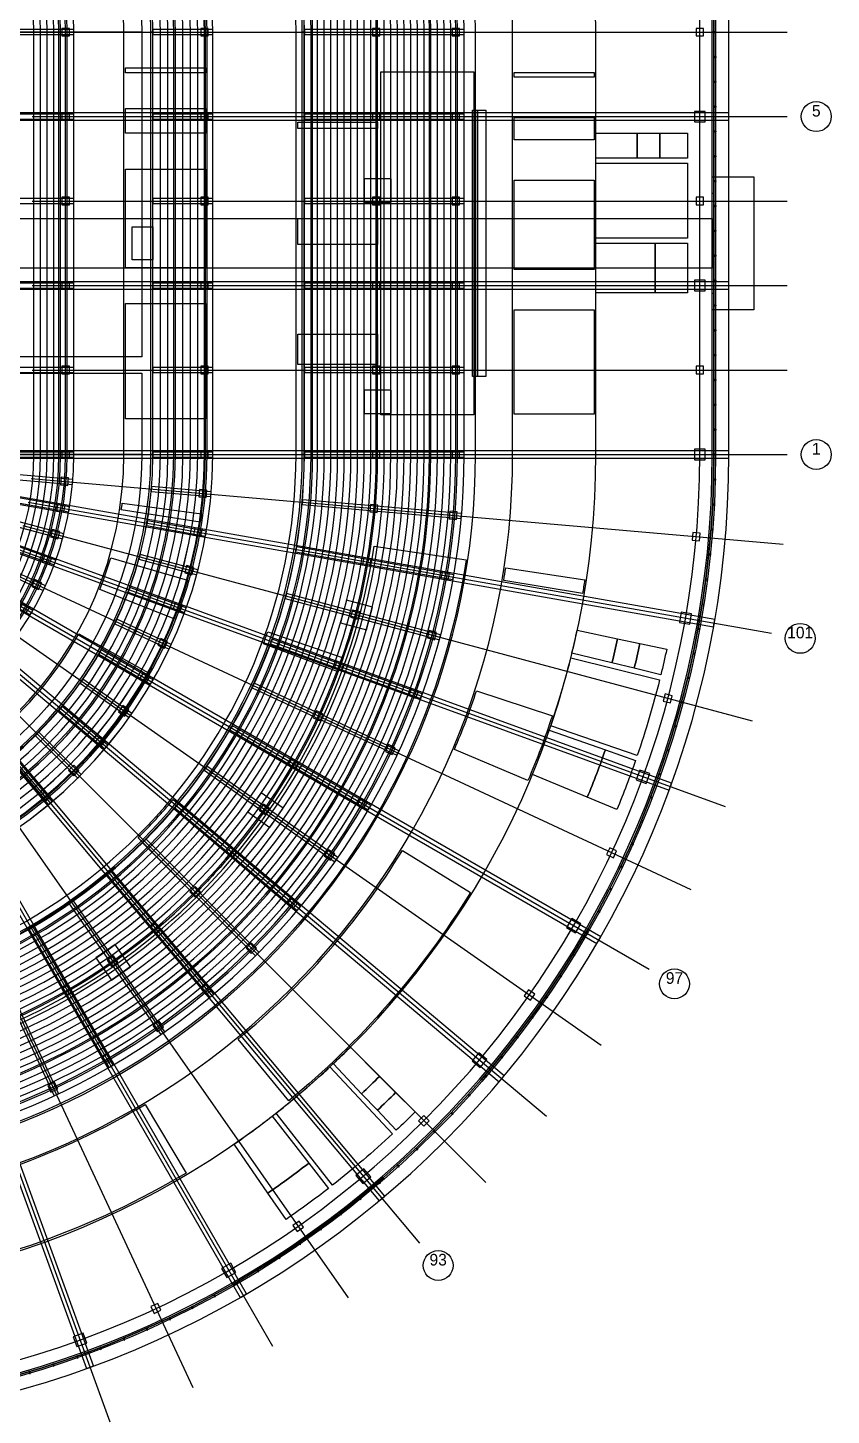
# Model space of a CAD drawing. Extents: x -180904 to 220347, y -304894 to 186390.
# Drawn here: x 84313 to 180904, y -140853 to 25908 of the extents above; entities that cross this region are included whole.
import ezdxf
from ezdxf.enums import TextEntityAlignment as Align

# ---------------------------------------------------------------- set-up
doc = ezdxf.new("R2010")
doc.units = 0
for name, color, linetype in [('02_ROW_LINES', 8, 'CONTINUOUS'), ('02_TIER_EDGES', 8, 'CONTINUOUS'), ('05_LEVELS', 40, 'CONTINUOUS'), ('06_FLOOR_PLATES', 9, 'CONTINUOUS'), ('06_PROGRAM_CLUB_LOUNGE', 9, 'CONTINUOUS'), ('06_PROGRAM_CONCESSIONS', 9, 'CONTINUOUS'), ('06_PROGRAM_FIRST_AID', 9, 'CONTINUOUS'), ('06_PROGRAM_RETAIL', 9, 'CONTINUOUS'), ('06_PROGRAM_TOILETS', 9, 'CONTINUOUS'), ('07_CORES', 6, 'CONTINUOUS'), ('07_VOMITORIES', 6, 'CONTINUOUS'), ('08_COLUMNS', 8, 'CONTINUOUS'), ('08_GRID', 8, 'CONTINUOUS'), ('08_RAKERS', 8, 'CONTINUOUS'), ('09_DECK', 254, 'CONTINUOUS'), ('09_PRIMARY_FRAMES', 254, 'CONTINUOUS'), ('10_BANDS', 252, 'CONTINUOUS'), ('10_MULLIONS', 252, 'CONTINUOUS'), ('10_PORTALS', 252, 'CONTINUOUS'), ('10_SKIN', 252, 'CONTINUOUS'), ('11_AIR_HANDLING', 4, 'CONTINUOUS'), ('11_DUCT_ZONES', 4, 'CONTINUOUS'), ('11_RISERS', 4, 'CONTINUOUS'), ('12_RISERS', 30, 'CONTINUOUS'), ('12_ROOMS', 30, 'CONTINUOUS'), ('13_RISERS', 150, 'CONTINUOUS'), ('15_BROADCAST_CAMERAS', 130, 'CONTINUOUS'), ('15_RIBBON_BOARDS', 130, 'CONTINUOUS'), ('15_VIDEO_BOARDS', 130, 'CONTINUOUS'), ('16_KITCHENS', 33, 'CONTINUOUS'), ('16_PRESS_BROADCAST', 33, 'CONTINUOUS'), ('17_FIELD_ACCESS', 82, 'CONTINUOUS')]:
    doc.layers.add(name, color=color, linetype=linetype)

msp = doc.modelspace()

# ---------------------------------------------------------------- linework, layer by layer
at = {"layer": '02_ROW_LINES'}
for p, q in [((85064, -25384), (85064, 25384)), ((85864, -25384), (85864, 25384)), ((86664, -25384), (86664, 25384)), ((87464, -25384), (87464, 25384)), ((88264, -25384), (88264, 25384)), ((89064, -25384), (89064, 25384)), ((99364, -25384), (99364, 25384)), ((100264, -25384), (100264, 25384)), ((101164, -25384), (101164, 25384)), ((102064, -25384), (102064, 25384)), ((102964, -25384), (102964, 25384)), ((103864, -25384), (103864, 25384)), ((104764, -25384), (104764, 25384)), ((105664, -25384), (105664, 25384)), ((117564, -25384), (117564, 25384)), ((118364, -25384), (118364, 25384)), ((119164, -25384), (119164, 25384)), ((119964, -25384), (119964, 25384)), ((120764, -25384), (120764, 25384)), ((121564, -25384), (121564, 25384)), ((122364, -25384), (122364, 25384)), ((123164, -25384), (123164, 25384)), ((123964, -25384), (123964, 25384)), ((124764, -25384), (124764, 25384)), ((125564, -25384), (125564, 25384)), ((126364, -25384), (126364, 25384)), ((127164, -25384), (127164, 25384)), ((127964, -25384), (127964, 25384)), ((128764, -25384), (128764, 25384)), ((129564, -25384), (129564, 25384)), ((130364, -25384), (130364, 25384)), ((131164, -25384), (131164, 25384)), ((131964, -25384), (131964, 25384)), ((132764, -25384), (132764, 25384)), ((133564, -25384), (133564, 25384)), ((134364, -25384), (134364, 25384)), ((135164, -25384), (135164, 25384)), ((135964, -25384), (135964, 25384))]:
    msp.add_line(p, q, dxfattribs=at)
for centre, radius, start, end in [((51864, 25384), 84100, 0, 90), ((51864, 25384), 83300, 0, 90), ((51864, 25384), 82500, 0, 90), ((51864, 25384), 81700, 0, 90), ((51864, 25384), 80900, 0, 90), ((51864, 25384), 80100, 0, 90), ((51864, 25384), 79300, 0, 90), ((51864, 25384), 78500, 0, 90), ((51864, 25384), 77700, 0, 90), ((51864, 25384), 76900, 0, 90), ((51864, 25384), 76100, 0, 90), ((51864, 25384), 75300, 0, 90), ((51864, 25384), 74500, 0, 90), ((51864, 25384), 73700, 0, 90), ((51864, 25384), 72900, 0, 90), ((51864, 25384), 72100, 0, 90), ((51864, 25384), 71300, 0, 90), ((51864, 25384), 70500, 0, 90), ((51864, 25384), 69700, 0, 90), ((51864, 25384), 68900, 0, 90), ((51864, 25384), 68100, 0, 90), ((51864, 25384), 67300, 0, 90), ((51864, 25384), 66500, 0, 90), ((51864, 25384), 65700, 0, 90), ((51864, 25384), 53800, 0, 90), ((51864, 25384), 52900, 0, 90), ((51864, 25384), 52000, 0, 90), ((51864, 25384), 51100, 0, 90), ((51864, 25384), 50200, 0, 90), ((51864, 25384), 49300, 0, 90), ((51864, 25384), 48400, 0, 90), ((51864, 25384), 47500, 0, 90), ((51864, 25384), 37200, 0, 90), ((51864, 25384), 36400, 0, 90), ((51864, 25384), 35600, 0, 90), ((51864, 25384), 34800, 0, 90), ((51864, 25384), 34000, 0, 90), ((51864, 25384), 33200, 0, 90), ((51864, -25384), 33200, -90, 0), ((51864, -25384), 34000, -90, 0), ((51864, -25384), 34800, -90, 0), ((51864, -25384), 35600, -90, 0), ((51864, -25384), 36400, -90, 0), ((51864, -25384), 37200, -90, 0), ((51864, -25384), 47500, -90, 0), ((51864, -25384), 48400, -90, 0), ((51864, -25384), 49300, -90, 0), ((51864, -25384), 50200, -90, 0), ((51864, -25384), 51100, -90, 0), ((51864, -25384), 52000, -90, 0), ((51864, -25384), 52900, -90, 0), ((51864, -25384), 53800, -90, 0), ((51864, -25384), 65700, -90, 0), ((51864, -25384), 66500, -90, 0), ((51864, -25384), 67300, -90, 0), ((51864, -25384), 68100, -90, 0), ((51864, -25384), 68900, -90, 0), ((51864, -25384), 69700, -90, 0), ((51864, -25384), 70500, -90, 0), ((51864, -25384), 71300, -90, 0), ((51864, -25384), 72100, -90, 0), ((51864, -25384), 72900, -90, 0), ((51864, -25384), 73700, -90, 0), ((51864, -25384), 74500, -90, 0), ((51864, -25384), 75300, -90, 0), ((51864, -25384), 76100, -90, 0), ((51864, -25384), 76900, -90, 0), ((51864, -25384), 77700, -90, 0), ((51864, -25384), 78500, -90, 0), ((51864, -25384), 79300, -90, 0), ((51864, -25384), 80100, -90, 0), ((51864, -25384), 80900, -90, 0), ((51864, -25384), 81700, -90, 0), ((51864, -25384), 82500, -90, 0), ((51864, -25384), 83300, -90, 0), ((51864, -25384), 84100, -90, 0)]:
    msp.add_arc(centre, radius, start, end, dxfattribs=at)
at = {"layer": '02_TIER_EDGES'}
for p, q in [((89864, -25384), (89864, 25384)), ((106564, -25384), (106564, 25384)), ((136764, -25384), (136764, 25384))]:
    msp.add_line(p, q, dxfattribs=at)
for centre, radius, start, end in [((51864, 25384), 84900, 0, 90), ((51864, 25384), 54700, 0, 90), ((51864, 25384), 38000, 0, 90), ((51864, -25384), 38000, -90, 0), ((51864, -25384), 54700, -90, 0), ((51864, -25384), 84900, -90, 0)]:
    msp.add_arc(centre, radius, start, end, dxfattribs=at)
at = {"layer": '05_LEVELS'}
for points in [[(118564, -25384), (118564, 25384, 0.414), (51864, 92084), (-51864, 92084, 0.414), (-118564, 25384), (-118564, -25384, 0.414), (-51864, -92084), (51864, -92084, 0.414)], [(104764, -25384), (104764, 25384, 0.414), (51864, 78284), (-51864, 78284, 0.414), (-104764, 25384), (-104764, -25384, 0.414), (-51864, -78284), (51864, -78284, 0.414)], [(101864, -25384), (101864, 25384, 0.414), (51864, 75384), (-51864, 75384, 0.414), (-101864, 25384), (-101864, -25384, 0.414), (-51864, -75384), (51864, -75384, 0.414)], [(88064, -25384), (88064, 25384, 0.414), (51864, 61584), (-51864, 61584, 0.414), (-88064, 25384), (-88064, -25384, 0.414), (-51864, -61584), (51864, -61584, 0.414)]]:
    msp.add_lwpolyline(points, format="xyb", close=True, dxfattribs=at)
at = {"layer": '06_FLOOR_PLATES'}
for points in [[(152604, -25384), (152604, 25384, 0.414), (51864, 126124), (-51864, 126124, 0.414), (-152604, 25384), (-152604, -25384, 0.414), (-51864, -126124), (51864, -126124, 0.414)], [(138136.051, -25384), (138136.051, 25384, 0.414), (51864, 111656.051), (-51864, 111656.051, 0.414), (-138136.051, 25384), (-138136.051, -25384, 0.414), (-51864, -111656.051), (51864, -111656.051, 0.414)], [(132604, -25384), (132604, 25384, 0.414), (51864, 106124), (-51864, 106124, 0.414), (-132604, 25384), (-132604, -25384, 0.414), (-51864, -106124), (51864, -106124, 0.414)], [(106564, -25384), (106564, 25384, 0.414), (51864, 80084), (-51864, 80084, 0.414), (-106564, 25384), (-106564, -25384, 0.414), (-51864, -80084), (51864, -80084, 0.414)], [(105864, -25384), (105864, 25384, 0.414), (51864, 79384), (-51864, 79384, 0.414), (-105864, 25384), (-105864, -25384, 0.414), (-51864, -79384), (51864, -79384, 0.414)], [(85864, -25384), (85864, 25384, 0.414), (51864, 59384), (-51864, 59384, 0.414), (-85864, 25384), (-85864, -25384, 0.414), (-51864, -59384), (51864, -59384, 0.414)]]:
    msp.add_lwpolyline(points, format="xyb", close=True, dxfattribs=at)
at = {"layer": '06_PROGRAM_CLUB_LOUNGE'}
msp.add_lwpolyline([(126764, -20613.589), (126764, 20613.589), (137936.051, 20613.589), (137936.051, -20613.589)], close=True, dxfattribs=at)
msp.add_lwpolyline([(62879.125, -99469.606, 0.33), (125949.606, -36399.125), (137000.182, -38042.136, -0.33), (64522.136, -110520.182)], format="xyb", close=True, dxfattribs=at)
at = {"layer": '06_PROGRAM_CONCESSIONS'}
for points in [[(96064, -2940.306), (96064, 8929.108), (105664, 8929.108), (105664, -2940.306)], [(142804, -3146.632), (142804, 7576.521), (152404, 7576.521), (152404, -3146.632)], [(116764, -130.092), (116764, 2992.126), (126364, 2992.126), (126364, -130.092)]]:
    msp.add_lwpolyline(points, close=True, dxfattribs=at)
for points in [[(80149.448, -59348.297, 0.092), (90458.162, -46927.692), (98840.604, -51606.865, -0.092), (86292.893, -66725.157)], [(97570.14, -71459.577, 0.024), (101801.18, -66836.238), (109187.882, -72967.848, -0.024), (104330.986, -78275.071)], [(109613.057, -95634.48, 0.083), (129346.176, -72992.78), (137525.513, -78018.559, -0.083), (115709.285, -103050.41)]]:
    msp.add_lwpolyline(points, format="xyb", close=True, dxfattribs=at)
at = {"layer": '06_PROGRAM_FIRST_AID'}
for points in [[(96064, 20492.507), (96064, 21085.977), (105664, 21085.977), (105664, 20492.507)], [(142804, 19984.331), (142804, 20520.489), (152404, 20520.489), (152404, 19984.331)]]:
    msp.add_lwpolyline(points, close=True, dxfattribs=at)
for points in [[(95558.751, -32047.99, 0.005), (95673.744, -31244.571), (105188.983, -32517.456, -0.005), (105049.013, -33495.372)], [(141537.782, -40506.711, 0.004), (141776.304, -39017.092), (151267.816, -40456.258, -0.004), (151004.115, -42103.126)]]:
    msp.add_lwpolyline(points, format="xyb", close=True, dxfattribs=at)
at = {"layer": '06_PROGRAM_RETAIL'}
for points in [[(96064, 13227.131), (96064, 16194.484), (105664, 16194.484), (105664, 13227.131)], [(142804, 12440.032), (142804, 15120.82), (152404, 15120.82), (152404, 12440.032)], [(116764, 13797.786), (116764, 14578.34), (126364, 14578.34), (126364, 13797.786)]]:
    msp.add_lwpolyline(points, close=True, dxfattribs=at)
for points in [[(92973.926, -41620.195, 0.023), (94289.364, -37782.731), (103503.922, -40475.668, -0.023), (101902.778, -45146.608)], [(112638.264, -48154.57, 0.006), (113170.417, -46680.32), (122238.854, -49830.469, -0.006), (121627.985, -51522.79)], [(135607.742, -60839.173, 0.021), (138257.304, -53779.082), (147377.336, -56776.583, -0.021), (144448.075, -64581.967)]]:
    msp.add_lwpolyline(points, format="xyb", close=True, dxfattribs=at)
at = {"layer": '06_PROGRAM_TOILETS'}
for points in [[(96064, -21085.977), (96064, -7238.328), (105664, -7238.328), (105664, -21085.977)], [(142804, -20520.489), (142804, -8010.143), (152404, -8010.143), (152404, -20520.489)], [(116764, -14578.34), (116764, -10935.752), (126364, -10935.752), (126364, -14578.34)]]:
    msp.add_lwpolyline(points, close=True, dxfattribs=at)
msp.add_lwpolyline([(65497.092, -115296.304, 0.097), (98428.982, -103497.93), (103344.573, -111743.957, -0.097), (66936.258, -124787.816)], format="xyb", close=True, dxfattribs=at)
at = {"layer": '07_CORES'}
msp.add_lwpolyline([(152604, 632.175), (152604, 9632.175), (163604, 9632.175), (163604, 632.175)], close=True, dxfattribs=at)
for points in [[(147181.518, -57989.496, 0.021), (149598.537, -49807.51), (160270.365, -52474.362, -0.021), (157589.426, -61549.755)], [(114163.201, -104550.642, 0.021), (120638.284, -98995.449), (128147.885, -107033.229, -0.021), (120965.774, -113195.004)]]:
    msp.add_lwpolyline(points, format="xyb", close=True, dxfattribs=at)
at = {"layer": '07_VOMITORIES'}
for points in [[(124739, 4946), (127989, 4946), (127989, 7746), (124739, 7746)], [(124739, -20438), (127989, -20438), (127989, -17638), (124739, -17638)], [(121893.498, -45597.734), (125032.757, -46438.896), (125757.45, -43734.304), (122618.191, -42893.142)], [(110756.698, -68330.196), (113418.942, -70194.319), (115024.956, -67900.693), (112362.712, -66036.57)], [(92516.57, -85882.712), (94380.693, -88544.956), (96674.319, -86938.942), (94810.196, -84276.698)]]:
    msp.add_lwpolyline(points, close=True, dxfattribs=at)
at = {"layer": '08_COLUMNS'}
for points in [[(88414, 24934), (89314, 24934), (89314, 25834), (88414, 25834)], [(105114, 24934), (106014, 24934), (106014, 25834), (105114, 25834)], [(125754, 24934), (126654, 24934), (126654, 25834), (125754, 25834)], [(135314, 24934), (136214, 24934), (136214, 25834), (135314, 25834)], [(164654, 24934), (165554, 24934), (165554, 25834), (164654, 25834)], [(88414, 14780.4), (89314, 14780.4), (89314, 15680.4), (88414, 15680.4)], [(105114, 14780.4), (106014, 14780.4), (106014, 15680.4), (105114, 15680.4)], [(125754, 14780.4), (126654, 14780.4), (126654, 15680.4), (125754, 15680.4)], [(135314, 14780.4), (136214, 14780.4), (136214, 15680.4), (135314, 15680.4)], [(164474, 14600.4), (165734, 14600.4), (165734, 15860.4), (164474, 15860.4)], [(88414, 4626.8), (89314, 4626.8), (89314, 5526.8), (88414, 5526.8)], [(105114, 4626.8), (106014, 4626.8), (106014, 5526.8), (105114, 5526.8)], [(125754, 4626.8), (126654, 4626.8), (126654, 5526.8), (125754, 5526.8)], [(135314, 4626.8), (136214, 4626.8), (136214, 5526.8), (135314, 5526.8)], [(164654, 4626.8), (165554, 4626.8), (165554, 5526.8), (164654, 5526.8)], [(88414, -5526.8), (89314, -5526.8), (89314, -4626.8), (88414, -4626.8)], [(105114, -5526.8), (106014, -5526.8), (106014, -4626.8), (105114, -4626.8)], [(125754, -5526.8), (126654, -5526.8), (126654, -4626.8), (125754, -4626.8)], [(135314, -5526.8), (136214, -5526.8), (136214, -4626.8), (135314, -4626.8)], [(164474, -5706.8), (165734, -5706.8), (165734, -4446.8), (164474, -4446.8)], [(88414, -15680.4), (89314, -15680.4), (89314, -14780.4), (88414, -14780.4)], [(105114, -15680.4), (106014, -15680.4), (106014, -14780.4), (105114, -14780.4)], [(125754, -15680.4), (126654, -15680.4), (126654, -14780.4), (125754, -14780.4)], [(135314, -15680.4), (136214, -15680.4), (136214, -14780.4), (135314, -14780.4)], [(164654, -15680.4), (165554, -15680.4), (165554, -14780.4), (164654, -14780.4)], [(88414, -25834), (89314, -25834), (89314, -24934), (88414, -24934)], [(105114, -25834), (106014, -25834), (106014, -24934), (105114, -24934)], [(125754, -25834), (126654, -25834), (126654, -24934), (125754, -24934)], [(135314, -25834), (136214, -25834), (136214, -24934), (135314, -24934)], [(164474, -26014), (165734, -26014), (165734, -24754), (164474, -24754)], [(88235.696, -29017.83), (89132.271, -29096.27), (89210.712, -28199.695), (88314.136, -28121.255)], [(104872.148, -30473.331), (105768.723, -30551.771), (105847.163, -29655.196), (104950.588, -29576.756)], [(87780.582, -32174.004), (88666.909, -32330.288), (88823.192, -31443.961), (87936.865, -31287.677)], [(125433.606, -32272.225), (126330.181, -32350.666), (126408.622, -31454.09), (125512.046, -31375.65)], [(134957.227, -33105.434), (135853.803, -33183.875), (135932.243, -32287.299), (135035.668, -32208.859)], [(87052.12, -35278.503), (87921.454, -35511.44), (88154.391, -34642.107), (87285.058, -34409.169)], [(104226.871, -35073.929), (105113.198, -35230.212), (105269.482, -34343.885), (104383.155, -34187.602)], [(164185.58, -35662.584), (165082.155, -35741.024), (165160.595, -34844.449), (164264.02, -34766.009)], [(86055.856, -38307.698), (86901.58, -38615.516), (87209.398, -37769.793), (86363.674, -37461.975)], [(124553.303, -38658.027), (125439.63, -38814.311), (125595.914, -37927.984), (124709.587, -37771.7)], [(103183.082, -39600.781), (104052.415, -39833.718), (104285.352, -38964.385), (103416.019, -38731.448)], [(133968.065, -40318.104), (134854.392, -40474.387), (135010.676, -39588.06), (134124.349, -39431.777)], [(84799.371, -41238.536), (85615.048, -41618.892), (85995.405, -40803.215), (85179.728, -40422.859)], [(83292.229, -44048.711), (84071.651, -44498.711), (84521.651, -43719.289), (83742.229, -43269.289)], [(101748.723, -44019.434), (102594.446, -44327.252), (102902.264, -43481.529), (102056.541, -43173.711)], [(123119.791, -44942.806), (123989.124, -45175.743), (124222.061, -44306.41), (123352.728, -44073.473)], [(162653.803, -45558.95), (163894.66, -45777.747), (164113.457, -44536.889), (162872.599, -44318.092)], [(132354.042, -47417.116), (133223.375, -47650.053), (133456.312, -46780.72), (132586.979, -46547.783)], [(99934.711, -48296.261), (100750.388, -48676.617), (101130.745, -47860.94), (100315.068, -47480.584)], [(97754.853, -52398.711), (98534.276, -52848.711), (98984.276, -52069.289), (98204.853, -51619.289)], [(121143.979, -51078.73), (121989.702, -51386.548), (122297.52, -50540.825), (121451.797, -50233.007)], [(130127.44, -54348.443), (130973.163, -54656.261), (131280.982, -53810.537), (130435.258, -53502.719)], [(160694.305, -55010.867), (161563.639, -55243.804), (161796.576, -54374.471), (160927.243, -54141.533)], [(95225.737, -56295.564), (95962.974, -56811.782), (96479.193, -56074.546), (95741.956, -55558.327)], [(118640.904, -57019.102), (119456.581, -57399.458), (119836.938, -56583.781), (119021.261, -56203.425)], [(92366.612, -59957.16), (93056.052, -60535.669), (93634.561, -59846.229), (92945.121, -59267.72)], [(127305.207, -61059.332), (128120.884, -61439.689), (128501.24, -60624.012), (127685.563, -60243.655)], [(89199.238, -63355.634), (89835.634, -63992.03), (90472.03, -63355.634), (89835.634, -62719.238)], [(115629.617, -62718.711), (116409.04, -63168.711), (116859.04, -62389.289), (116079.617, -61939.289)], [(157467.313, -64490.895), (158651.326, -64921.84), (159082.271, -63737.827), (157898.259, -63306.882)], [(85747.72, -66465.121), (86326.229, -67154.561), (87015.669, -66576.052), (86437.16, -65886.612)], [(112133.035, -68134.181), (112870.272, -68650.4), (113386.491, -67913.163), (112649.254, -67396.944)], [(123908.82, -67498.711), (124688.243, -67948.711), (125138.243, -67169.289), (124358.82, -66719.289)], [(108177.769, -73224.296), (108867.209, -73802.805), (109445.718, -73113.365), (108756.278, -72534.856)], [(119964.129, -73617.572), (120701.366, -74133.791), (121217.584, -73396.554), (120480.347, -72880.335)], [(153896.277, -73458.952), (154711.954, -73839.309), (155092.311, -73023.632), (154276.634, -72643.275)], [(103793.922, -77950.318), (104430.318, -78586.714), (105066.714, -77950.318), (104430.318, -77313.922)], [(115501.154, -79369.346), (116190.594, -79947.855), (116769.103, -79258.415), (116079.663, -78679.906)], [(99014.856, -82276.278), (99593.365, -82965.718), (100282.805, -82387.209), (99704.296, -81697.769)], [(149072.121, -82234.596), (150163.313, -82864.596), (150793.313, -81773.404), (149702.121, -81143.404)], [(110553.863, -84710.259), (111190.259, -85346.655), (111826.655, -84710.259), (111190.259, -84073.863)], [(93876.944, -86169.254), (94393.163, -86906.491), (95130.4, -86390.272), (94614.181, -85653.035)], [(88419.289, -89599.617), (88869.289, -90379.04), (89648.711, -89929.04), (89198.711, -89149.617)], [(105159.906, -89599.663), (105738.415, -90289.103), (106427.855, -89710.594), (105849.346, -89021.154)], [(143998.05, -90446.305), (144735.287, -90962.523), (145251.505, -90225.287), (144514.268, -89709.068)], [(99360.335, -94000.347), (99876.554, -94737.584), (100613.791, -94221.366), (100097.572, -93484.129)], [(93199.289, -97878.82), (93649.289, -98658.243), (94428.711, -98208.243), (93978.711, -97428.82)], [(137723.309, -98250.921), (138688.525, -99060.833), (139498.437, -98095.617), (138533.221, -97285.705)], [(86723.655, -101205.563), (87104.012, -102021.24), (87919.689, -101640.884), (87539.332, -100825.207)], [(131300.376, -105456.772), (131936.772, -106093.168), (132573.168, -105456.772), (131936.772, -104820.376)], [(123765.705, -112053.221), (124575.617, -113018.437), (125540.833, -112208.525), (124730.921, -111243.309)], [(116189.068, -118034.268), (116705.287, -118771.505), (117442.523, -118255.287), (116926.305, -117518.05)], [(107623.404, -123222.121), (108253.404, -124313.313), (109344.596, -123683.313), (108714.596, -122592.121)], [(99123.275, -127796.634), (99503.632, -128612.311), (100319.309, -128231.954), (99938.952, -127416.277)], [(89786.882, -131418.259), (90217.827, -132602.271), (91401.84, -132171.326), (90970.895, -130987.313)]]:
    msp.add_lwpolyline(points, close=True, dxfattribs=at)
at = {"layer": '08_GRID'}
for p, q in [((84864, 25384), (175604, 25384)), ((84864, 15230.4), (175604, 15230.4)), ((84864, 5076.8), (175604, 5076.8)), ((84864, -5076.8), (175604, -5076.8)), ((84864, -15230.4), (175604, -15230.4)), ((84864, -25384), (175604, -25384)), ((84738.425, -28260.14), (175133.132, -36168.652)), ((84362.656, -31114.39), (173724.111, -46871.226)), ((83739.552, -33925.028), (171387.662, -57410.269)), ((82873.856, -36670.665), (168141.565, -67705.573)), ((81772.157, -39330.403), (164010.526, -77678.784)), ((80442.838, -41884), (159025.983, -87254)), ((78896.017, -44312.022), (153225.874, -96358.348)), ((77143.467, -46595.991), (146654.339, -104922.539)), ((75198.524, -48718.524), (139361.393, -112881.393)), ((73075.991, -50663.467), (131402.539, -120174.339)), ((70792.022, -52416.017), (122838.348, -126745.874)), ((68364, -53962.838), (113734, -132545.983)), ((63150.665, -56393.856), (94185.573, -141661.565)), ((65810.403, -55292.157), (104158.784, -137530.526))]:
    msp.add_line(p, q, dxfattribs=at)
for points in [[(165104, -25384), (165104, 25384, 0.414), (51864, 138624), (-51864, 138624, 0.414), (-165104, 25384), (-165104, -25384, 0.414), (-51864, -138624), (51864, -138624, 0.414)], [(135764, -25384), (135764, 25384, 0.414), (51864, 109284), (-51864, 109284, 0.414), (-135764, 25384), (-135764, -25384, 0.414), (-51864, -109284), (51864, -109284, 0.414)], [(126204, -25384), (126204, 25384, 0.414), (51864, 99724), (-51864, 99724, 0.414), (-126204, 25384), (-126204, -25384, 0.414), (-51864, -99724), (51864, -99724, 0.414)], [(105564, -25384), (105564, 25384, 0.414), (51864, 79084), (-51864, 79084, 0.414), (-105564, 25384), (-105564, -25384, 0.414), (-51864, -79084), (51864, -79084, 0.414)], [(88864, -25384), (88864, 25384, 0.414), (51864, 62384), (-51864, 62384, 0.414), (-88864, 25384), (-88864, -25384, 0.414), (-51864, -62384), (51864, -62384, 0.414)]]:
    msp.add_lwpolyline(points, format="xyb", close=True, dxfattribs=at)
for centre in [(179104, 15230.4), (179104, -25384), (177170.938, -47478.994), (162057.072, -89004), (133652.295, -122855.495)]:
    msp.add_circle(centre, 1800, dxfattribs=at)
at = {"layer": '08_RAKERS'}
for points in [[(68194.097, 25084), (89864, 25084), (89864, 25684), (68194.097, 25684)], [(99364, 25084), (106564, 25084), (106564, 25684), (99364, 25684)], [(117564, 25084), (136764, 25084), (136764, 25684), (117564, 25684)], [(68194.097, 14930.4), (89864, 14930.4), (89864, 15530.4), (68194.097, 15530.4)], [(99364, 14930.4), (106564, 14930.4), (106564, 15530.4), (99364, 15530.4)], [(117564, 14930.4), (136764, 14930.4), (136764, 15530.4), (117564, 15530.4)], [(68194.097, 4776.8), (89864, 4776.8), (89864, 5376.8), (68194.097, 5376.8)], [(99364, 4776.8), (106564, 4776.8), (106564, 5376.8), (99364, 5376.8)], [(117564, 4776.8), (136764, 4776.8), (136764, 5376.8), (117564, 5376.8)], [(68194.097, -5376.8), (89864, -5376.8), (89864, -4776.8), (68194.097, -4776.8)], [(99364, -5376.8), (106564, -5376.8), (106564, -4776.8), (99364, -4776.8)], [(117564, -5376.8), (136764, -5376.8), (136764, -4776.8), (117564, -4776.8)], [(68194.097, -15530.4), (89864, -15530.4), (89864, -14930.4), (68194.097, -14930.4)], [(99364, -15530.4), (106564, -15530.4), (106564, -14930.4), (99364, -14930.4)], [(117564, -15530.4), (136764, -15530.4), (136764, -14930.4), (117564, -14930.4)], [(68105.809, -27106.12), (89693.252, -28994.777), (89745.545, -28397.06), (68158.103, -26508.403)], [(68194.097, -25684), (89864, -25684), (89864, -25084), (68194.097, -25084)], [(99364, -25684), (106564, -25684), (106564, -25084), (99364, -25084)], [(117564, -25684), (136764, -25684), (136764, -25084), (117564, -25084)], [(67893.912, -28515.134), (89234.6, -32278.073), (89338.789, -31687.188), (67998.101, -27924.249)], [(67560.017, -29900.318), (88491.536, -35508.901), (88646.827, -34929.346), (67715.308, -29320.762)], [(99157.101, -29822.756), (106329.703, -30450.278), (106381.997, -29852.561), (99209.395, -29225.039)], [(67106.666, -31251.13), (87469.714, -38662.673), (87674.926, -38098.858), (67311.878, -30687.314)], [(117287.845, -31408.991), (136414.783, -33082.381), (136467.077, -32484.664), (117340.138, -30811.274)], [(65856.279, -33808.856), (84622.965, -44643.808), (84922.965, -44124.192), (66156.279, -33289.241)], [(66537.309, -32557.29), (86176.91, -41715.386), (86430.481, -41171.602), (66790.88, -32013.505)], [(98590.274, -33927.731), (105680.89, -35177.998), (105785.079, -34587.113), (98694.463, -33336.846)], [(116513.775, -37088.128), (135422.084, -40422.173), (135526.273, -39831.288), (116617.964, -36497.243)], [(97667.831, -37967.682), (104622.497, -39831.18), (104777.788, -39251.624), (97823.122, -37388.127)], [(96396.793, -41911.865), (103162.58, -44374.41), (103367.792, -43810.594), (96602.006, -41348.049)], [(115247.681, -42678.189), (133793.457, -47647.515), (133948.748, -47067.959), (115402.973, -42098.634)], [(94786.834, -45730.26), (101312.25, -48773.111), (101565.821, -48229.327), (95040.405, -45186.475)], [(113499.199, -48136.631), (131541.297, -54703.418), (131746.51, -54139.602), (113704.411, -47572.816)], [(92850.207, -49393.808), (99085.59, -52993.808), (99385.59, -52474.192), (93150.207, -48874.192)], [(90601.649, -52874.626), (96499.544, -57004.377), (96843.69, -56512.885), (90945.795, -52383.135)], [(111281.636, -53421.912), (128682.746, -61536.183), (128936.317, -60992.398), (111535.207, -52878.127)], [(88058.275, -56146.225), (93573.795, -60774.296), (93959.467, -60314.669), (88443.947, -55686.598)], [(108611.869, -58493.808), (125239.557, -68093.808), (125539.557, -67574.192), (108911.869, -57974.192)], [(85239.44, -59183.704), (90330.609, -64274.873), (90754.873, -63850.609), (85663.704, -58759.44)], [(82166.598, -61963.947), (86794.669, -67479.467), (87254.296, -67093.795), (82626.225, -61578.275)], [(105510.216, -63313.717), (121237.936, -74326.385), (121582.081, -73834.894), (105854.362, -62822.226)], [(102000.284, -67844.959), (116708.337, -80186.481), (117094.01, -79726.855), (102385.956, -67385.333)], [(98108.783, -72053.048), (111685.234, -85629.498), (112109.498, -85205.234), (98533.048, -71628.783)], [(93865.333, -75905.956), (106206.855, -90614.01), (106666.481, -90228.337), (94324.959, -75520.284)], [(89302.226, -79374.362), (100314.894, -95102.081), (100806.385, -94757.936), (89793.717, -79030.216)], [(84454.192, -82431.869), (94054.192, -99059.557), (94573.808, -98759.557), (84973.808, -82131.869)], [(79358.127, -85055.207), (87472.398, -102456.317), (88016.183, -102202.746), (79901.912, -84801.636)]]:
    msp.add_lwpolyline(points, close=True, dxfattribs=at)
at = {"layer": '09_DECK'}
msp.add_lwpolyline([(168604, -25384), (168604, 25384, 0.414), (51864, 142124), (-51864, 142124, 0.414), (-168604, 25384), (-168604, -25384, 0.414), (-51864, -142124), (51864, -142124, 0.414)], format="xyb", close=True, dxfattribs=at)
at = {"layer": '09_PRIMARY_FRAMES'}
for points in [[(63864, 14780.4), (168604, 14780.4), (168604, 15680.4), (63864, 15680.4)], [(63864, -5526.8), (168604, -5526.8), (168604, -4626.8), (63864, -4626.8)], [(63864, -25834), (168604, -25834), (168604, -24934), (63864, -24934)], [(63603.551, -27910.942), (166752.315, -46098.852), (166908.599, -45212.525), (63759.835, -27024.615)], [(62986.402, -29911.103), (161409.807, -65734.293), (161717.626, -64888.57), (63294.221, -29065.38)], [(62031.305, -31773.711), (152738.806, -84143.711), (153188.806, -83364.289), (62481.305, -30994.289)], [(60767.279, -33442.171), (141002.774, -100767.746), (141581.283, -100078.306), (61345.788, -32752.731)], [(59232.731, -34865.788), (126558.306, -115101.283), (127247.746, -114522.774), (59922.171, -34287.279)], [(55545.38, -36814.221), (91368.57, -135237.626), (92214.293, -134929.807), (56391.103, -36506.402)], [(57474.289, -36001.305), (109844.289, -126708.806), (110623.711, -126258.806), (58253.711, -35551.305)]]:
    msp.add_lwpolyline(points, close=True, dxfattribs=at)
at = {"layer": '10_BANDS'}
for points in [[(166804, 25384, 0.414), (51864, 140324), (51864, 140524, -0.414), (167004, 25384)], [(166804, 25384, 0.414), (51864, 140324), (51864, 140524, -0.414), (167004, 25384)], [(166804, 25384, 0.414), (51864, 140324), (51864, 140524, -0.414), (167004, 25384)], [(166804, 25384, 0.414), (51864, 140324), (51864, 140524, -0.414), (167004, 25384)], [(51864, -140324, 0.414), (166804, -25384), (167004, -25384, -0.414), (51864, -140524)], [(51864, -140324, 0.414), (166804, -25384), (167004, -25384, -0.414), (51864, -140524)], [(51864, -140324, 0.414), (166804, -25384), (167004, -25384, -0.414), (51864, -140524)], [(51864, -140324, 0.414), (166804, -25384), (167004, -25384, -0.414), (51864, -140524)]]:
    msp.add_lwpolyline(points, format="xyb", close=True, dxfattribs=at)
msp.add_lwpolyline([(166804, -25384), (166804, 25384), (167004, 25384), (167004, -25384)], close=True, dxfattribs=at)
msp.add_lwpolyline([(166804, -25384), (166804, 25384), (167004, 25384), (167004, -25384)], close=True, dxfattribs=at)
msp.add_lwpolyline([(166804, -25384), (166804, 25384), (167004, 25384), (167004, -25384)], close=True, dxfattribs=at)
msp.add_lwpolyline([(166804, -25384), (166804, 25384), (167004, 25384), (167004, -25384)], close=True, dxfattribs=at)
at = {"layer": '10_MULLIONS'}
for points in [[(166804, 25334), (167054, 25334), (167054, 25434), (166804, 25434)], [(166804, 22347.647), (167054, 22347.647), (167054, 22447.647), (166804, 22447.647)], [(166804, 19361.294), (167054, 19361.294), (167054, 19461.294), (166804, 19461.294)], [(166804, 16374.941), (167054, 16374.941), (167054, 16474.941), (166804, 16474.941)], [(166804, 13388.588), (167054, 13388.588), (167054, 13488.588), (166804, 13488.588)], [(166804, 10402.235), (167054, 10402.235), (167054, 10502.235), (166804, 10502.235)], [(166804, 7415.882), (167054, 7415.882), (167054, 7515.882), (166804, 7515.882)], [(166804, 4429.529), (167054, 4429.529), (167054, 4529.529), (166804, 4529.529)], [(166804, 1443.176), (167054, 1443.176), (167054, 1543.176), (166804, 1543.176)], [(166804, -1543.176), (167054, -1543.176), (167054, -1443.176), (166804, -1443.176)], [(166804, -4529.529), (167054, -4529.529), (167054, -4429.529), (166804, -4429.529)], [(166804, -7515.882), (167054, -7515.882), (167054, -7415.882), (166804, -7415.882)], [(166804, -10502.235), (167054, -10502.235), (167054, -10402.235), (166804, -10402.235)], [(166804, -13488.588), (167054, -13488.588), (167054, -13388.588), (166804, -13388.588)], [(166804, -16474.941), (167054, -16474.941), (167054, -16374.941), (166804, -16374.941)], [(166804, -19461.294), (167054, -19461.294), (167054, -19361.294), (166804, -19361.294)], [(166804, -22447.647), (167054, -22447.647), (167054, -22347.647), (166804, -22347.647)], [(166804, -25434), (167054, -25434), (167054, -25334), (166804, -25334)], [(166763.304, -28442.761), (167013.218, -28449.306), (167015.836, -28349.34), (166765.922, -28342.796)], [(166643.862, -31449.426), (166893.519, -31462.51), (166898.753, -31362.647), (166649.096, -31349.563)], [(166445.755, -34451.934), (166694.985, -34471.549), (166702.831, -34371.857), (166453.601, -34352.243)], [(166169.12, -37448.228), (166417.751, -37474.36), (166428.204, -37374.908), (166179.573, -37348.775)], [(165814.146, -40436.253), (166062.007, -40468.884), (166075.06, -40369.74), (165827.199, -40337.108)], [(165381.076, -43413.962), (165627.998, -43453.07), (165643.642, -43354.302), (165396.72, -43315.193)], [(164870.207, -46379.314), (165116.021, -46424.873), (165134.245, -46326.547), (164888.431, -46280.989)], [(164281.89, -49330.277), (164526.427, -49382.255), (164547.218, -49284.44), (164302.681, -49232.462)], [(163616.526, -52264.829), (163859.619, -52323.19), (163882.963, -52225.953), (163639.871, -52167.592)], [(162874.574, -55180.957), (163116.055, -55245.662), (163141.937, -55149.07), (162900.455, -55084.365)], [(162056.54, -58076.665), (162296.244, -58147.669), (162324.646, -58051.787), (162084.941, -57980.783)], [(161162.985, -60949.966), (161400.749, -61027.22), (161431.651, -60932.115), (161193.887, -60854.861)], [(160194.523, -63798.892), (160430.183, -63882.344), (160463.564, -63788.08), (160227.903, -63704.628)], [(159151.816, -66621.491), (159385.211, -66711.083), (159421.048, -66617.725), (159187.653, -66528.133)], [(158035.579, -69415.828), (158266.549, -69511.499), (158304.818, -69419.111), (158073.848, -69323.44)], [(156846.578, -72179.987), (157074.964, -72281.671), (157115.638, -72190.317), (156887.252, -72088.632)], [(155585.627, -74912.075), (155811.273, -75019.703), (155854.324, -74929.444), (155628.678, -74821.816)], [(154253.59, -77610.218), (154476.342, -77723.716), (154521.741, -77634.615), (154298.989, -77521.118)], [(152851.381, -80272.569), (153071.085, -80391.858), (153118.801, -80303.977), (152899.097, -80184.687)], [(151379.96, -82897.301), (151596.466, -83022.301), (151646.466, -82935.699), (151429.96, -82810.699)], [(149840.336, -85482.617), (150053.496, -85613.242), (150105.745, -85527.978), (149892.585, -85397.353)], [(148233.563, -88026.744), (148443.231, -88162.904), (148497.695, -88079.037), (148288.027, -87942.877)], [(146560.744, -90527.939), (146766.775, -90669.541), (146823.416, -90587.128), (146617.384, -90445.527)], [(144823.024, -92984.488), (145025.278, -93131.434), (145084.057, -93050.532), (144881.803, -92903.586)], [(143021.595, -95394.706), (143219.933, -95546.897), (143280.809, -95467.561), (143082.471, -95315.371)], [(141157.691, -97756.943), (141351.977, -97914.273), (141414.909, -97836.559), (141220.623, -97679.228)], [(139232.589, -100069.579), (139422.691, -100231.941), (139487.636, -100155.9), (139297.534, -99993.538)], [(137247.61, -102331.029), (137433.396, -102498.312), (137500.309, -102423.997), (137314.523, -102256.715)], [(135204.112, -104539.744), (135385.456, -104711.832), (135454.292, -104639.295), (135272.948, -104467.206)], [(133103.498, -106694.209), (133280.275, -106870.985), (133350.985, -106800.275), (133174.209, -106623.498)], [(130947.206, -108792.948), (131119.295, -108974.292), (131191.832, -108905.456), (131019.744, -108724.112)], [(128736.715, -110834.523), (128903.997, -111020.309), (128978.312, -110953.396), (128811.029, -110767.61)], [(126473.538, -112817.534), (126635.9, -113007.636), (126711.941, -112942.691), (126549.579, -112752.589)], [(124159.228, -114740.623), (124316.559, -114934.909), (124394.273, -114871.977), (124236.943, -114677.691)], [(121795.371, -116602.471), (121947.561, -116800.809), (122026.897, -116739.933), (121874.706, -116541.595)], [(119383.586, -118401.803), (119530.532, -118604.057), (119611.434, -118545.278), (119464.488, -118343.024)], [(116925.527, -120137.384), (117067.128, -120343.416), (117149.541, -120286.775), (117007.939, -120080.744)], [(111877.353, -123412.585), (112007.978, -123625.745), (112093.242, -123573.496), (111962.617, -123360.336)], [(114422.877, -121808.027), (114559.037, -122017.695), (114642.904, -121963.231), (114506.744, -121753.563)], [(109290.699, -124949.96), (109415.699, -125166.466), (109502.301, -125116.466), (109377.301, -124899.96)], [(106664.687, -126419.097), (106783.977, -126638.801), (106871.858, -126591.085), (106752.569, -126371.381)], [(104001.118, -127818.989), (104114.615, -128041.741), (104203.716, -127996.342), (104090.218, -127773.59)], [(101301.816, -129148.678), (101409.444, -129374.324), (101499.703, -129331.273), (101392.075, -129105.627)], [(95803.44, -131593.848), (95899.111, -131824.818), (95991.499, -131786.549), (95895.828, -131555.579)], [(98568.632, -130407.252), (98670.317, -130635.638), (98761.671, -130594.964), (98659.987, -130366.578)], [(93008.133, -132707.653), (93097.725, -132941.048), (93191.083, -132905.211), (93101.491, -132671.816)], [(87334.861, -134713.887), (87412.115, -134951.651), (87507.22, -134920.749), (87429.966, -134682.985)], [(90184.628, -133747.903), (90268.08, -133983.564), (90362.344, -133950.183), (90278.892, -133714.523)], [(84460.783, -135604.941), (84531.787, -135844.646), (84627.669, -135816.244), (84556.665, -135576.54)]]:
    msp.add_lwpolyline(points, close=True, dxfattribs=at)
at = {"layer": '10_PORTALS'}
msp.add_lwpolyline([(166604, -8000), (166604, 8000), (171604, 8000), (171604, -8000)], close=True, dxfattribs=at)
at = {"layer": '10_SKIN'}
for points in [[(166604, 25384, 0.414), (51864, 140124), (51864, 140324, -0.414), (166804, 25384)], [(51864, -140124, 0.414), (166604, -25384), (166804, -25384, -0.414), (51864, -140324)]]:
    msp.add_lwpolyline(points, format="xyb", close=True, dxfattribs=at)
for points in [[(166604, 6000), (166604, 25384), (166804, 25384), (166804, 6000)], [(166604, -25384), (166604, 25384), (166804, 25384), (166804, -25384)], [(166604, -25384), (166604, -6000), (166804, -6000), (166804, -25384)]]:
    msp.add_lwpolyline(points, close=True, dxfattribs=at)
at = {"layer": '11_AIR_HANDLING'}
msp.add_lwpolyline([(152604, -5967.825), (152604, 32.175), (159754, 32.175), (159754, -5967.825)], close=True, dxfattribs=at)
msp.add_lwpolyline([(152604, -5967.825), (152604, 32.175), (159754, 32.175), (159754, -5967.825)], close=True, dxfattribs=at)
msp.add_lwpolyline([(152604, -5967.825), (152604, 32.175), (159754, 32.175), (159754, -5967.825)], close=True, dxfattribs=at)
msp.add_lwpolyline([(152604, -5967.825), (152604, 32.175), (159754, 32.175), (159754, -5967.825)], close=True, dxfattribs=at)
msp.add_lwpolyline([(152604, -5967.825), (152604, 32.175), (159754, 32.175), (159754, -5967.825)], close=True, dxfattribs=at)
for points in [[(144973.382, -63844.248, 0.014), (146995.856, -58527.287), (153747.82, -60879.625, -0.014), (151581.8, -66573.956)], [(144973.382, -63844.248, 0.014), (146995.856, -58527.287), (153747.82, -60879.625, -0.014), (151581.8, -66573.956)], [(144973.382, -63844.248, 0.014), (146995.856, -58527.287), (153747.82, -60879.625, -0.014), (151581.8, -66573.956)], [(144973.382, -63844.248, 0.014), (146995.856, -58527.287), (153747.82, -60879.625, -0.014), (151581.8, -66573.956)], [(144973.382, -63844.248, 0.014), (146995.856, -58527.287), (153747.82, -60879.625, -0.014), (151581.8, -66573.956)], [(109128.078, -108265.681, 0.014), (113715.109, -104901.218), (118104.979, -110544.935, -0.014), (113192.383, -114148.19)], [(109128.078, -108265.681, 0.014), (113715.109, -104901.218), (118104.979, -110544.935, -0.014), (113192.383, -114148.19)], [(109128.078, -108265.681, 0.014), (113715.109, -104901.218), (118104.979, -110544.935, -0.014), (113192.383, -114148.19)], [(109128.078, -108265.681, 0.014), (113715.109, -104901.218), (118104.979, -110544.935, -0.014), (113192.383, -114148.19)], [(109128.078, -108265.681, 0.014), (113715.109, -104901.218), (118104.979, -110544.935, -0.014), (113192.383, -114148.19)]]:
    msp.add_lwpolyline(points, format="xyb", close=True, dxfattribs=at)
at = {"layer": '11_DUCT_ZONES'}
for points in [[(142604, -25384), (142604, 25384, 0.414), (51864, 116124), (-51864, 116124, 0.414), (-142604, 25384), (-142604, -25384, 0.414), (-51864, -116124), (51864, -116124, 0.414)], [(132604, -25384), (132604, 25384, 0.414), (51864, 106124), (-51864, 106124, 0.414), (-132604, 25384), (-132604, -25384, 0.414), (-51864, -106124), (51864, -106124, 0.414)], [(116564, -25384), (116564, 25384, 0.414), (51864, 90084), (-51864, 90084, 0.414), (-116564, 25384), (-116564, -25384, 0.414), (-51864, -90084), (51864, -90084, 0.414)], [(106564, -25384), (106564, 25384, 0.414), (51864, 80084), (-51864, 80084, 0.414), (-106564, 25384), (-106564, -25384, 0.414), (-51864, -80084), (51864, -80084, 0.414)], [(95864, -25384), (95864, 25384, 0.414), (51864, 69384), (-51864, 69384, 0.414), (-95864, 25384), (-95864, -25384, 0.414), (-51864, -69384), (51864, -69384, 0.414)], [(85864, -25384), (85864, 25384, 0.414), (51864, 59384), (-51864, 59384, 0.414), (-85864, 25384), (-85864, -25384, 0.414), (-51864, -59384), (51864, -59384, 0.414)]]:
    msp.add_lwpolyline(points, format="xyb", close=True, dxfattribs=at)
at = {"layer": '11_RISERS'}
msp.add_lwpolyline([(152604, 10232.175), (152604, 13232.175), (157554, 13232.175), (157554, 10232.175)], close=True, dxfattribs=at)
for points in [[(149734.912, -49255.159, 0.007), (150369.877, -46482.336), (155210.1, -47519.032, -0.007), (154543.935, -50428.102)], [(121052.913, -98605.868, 0.007), (123092.69, -96623.183), (126592.611, -100123.62, -0.007), (124452.606, -102203.726)]]:
    msp.add_lwpolyline(points, format="xyb", close=True, dxfattribs=at)
at = {"layer": '12_RISERS'}
msp.add_lwpolyline([(157554, 10232.175), (157554, 13232.175), (160304, 13232.175), (160304, 10232.175)], close=True, dxfattribs=at)
for points in [[(154543.935, -50428.102, 0.007), (155210.1, -47519.032), (157899.113, -48094.974, -0.007), (157215.615, -51079.736)], [(124452.606, -102203.726, 0.007), (126592.611, -100123.62), (128537.012, -102068.307, -0.007), (126341.325, -104202.536)]]:
    msp.add_lwpolyline(points, format="xyb", close=True, dxfattribs=at)
at = {"layer": '12_ROOMS'}
msp.add_lwpolyline([(159754, -5967.825), (159754, 32.175), (163604, 32.175), (163604, -5967.825)], close=True, dxfattribs=at)
msp.add_lwpolyline([(159754, -5967.825), (159754, 32.175), (163604, 32.175), (163604, -5967.825)], close=True, dxfattribs=at)
msp.add_lwpolyline([(159754, -5967.825), (159754, 32.175), (163604, 32.175), (163604, -5967.825)], close=True, dxfattribs=at)
msp.add_lwpolyline([(159754, -5967.825), (159754, 32.175), (163604, 32.175), (163604, -5967.825)], close=True, dxfattribs=at)
msp.add_lwpolyline([(159754, -5967.825), (159754, 32.175), (163604, 32.175), (163604, -5967.825)], close=True, dxfattribs=at)
for points in [[(151581.8, -66573.956, 0.014), (153747.82, -60879.625), (157383.492, -62146.269, -0.014), (155140.179, -68043.798)], [(151581.8, -66573.956, 0.014), (153747.82, -60879.625), (157383.492, -62146.269, -0.014), (155140.179, -68043.798)], [(151581.8, -66573.956, 0.014), (153747.82, -60879.625), (157383.492, -62146.269, -0.014), (155140.179, -68043.798)], [(151581.8, -66573.956, 0.014), (153747.82, -60879.625), (157383.492, -62146.269, -0.014), (155140.179, -68043.798)], [(151581.8, -66573.956, 0.014), (153747.82, -60879.625), (157383.492, -62146.269, -0.014), (155140.179, -68043.798)], [(113192.383, -114148.19, 0.014), (118104.979, -110544.935), (120468.754, -113583.86, -0.014), (115380.856, -117315.696)], [(113192.383, -114148.19, 0.014), (118104.979, -110544.935), (120468.754, -113583.86, -0.014), (115380.856, -117315.696)], [(113192.383, -114148.19, 0.014), (118104.979, -110544.935), (120468.754, -113583.86, -0.014), (115380.856, -117315.696)], [(113192.383, -114148.19, 0.014), (118104.979, -110544.935), (120468.754, -113583.86, -0.014), (115380.856, -117315.696)], [(113192.383, -114148.19, 0.014), (118104.979, -110544.935), (120468.754, -113583.86, -0.014), (115380.856, -117315.696)]]:
    msp.add_lwpolyline(points, format="xyb", close=True, dxfattribs=at)
at = {"layer": '13_RISERS'}
msp.add_lwpolyline([(160304, 10232.175), (160304, 13232.175), (163604, 13232.175), (163604, 10232.175)], close=True, dxfattribs=at)
for points in [[(157215.615, -51079.736, 0.007), (157899.113, -48094.974), (161125.929, -48786.105, -0.007), (160421.63, -51861.698)], [(126341.325, -104202.536, 0.007), (128537.012, -102068.307), (130870.292, -104401.931, -0.007), (128607.787, -106601.109)]]:
    msp.add_lwpolyline(points, format="xyb", close=True, dxfattribs=at)
at = {"layer": '15_BROADCAST_CAMERAS'}
msp.add_lwpolyline([(96864, -2000), (96864, 2000), (99364, 2000), (99364, -2000)], close=True, dxfattribs=at)
at = {"layer": '15_RIBBON_BOARDS'}
for points in [[(117314, 25384, 0.414), (51864, 90834), (51864, 91034, -0.414), (117514, 25384)], [(99114, 25384, 0.414), (51864, 72634), (51864, 72834, -0.414), (99314, 25384)], [(51864, -72634, 0.414), (99114, -25384), (99314, -25384, -0.414), (51864, -72834)], [(51864, -90834, 0.414), (117314, -25384), (117514, -25384, -0.414), (51864, -91034)]]:
    msp.add_lwpolyline(points, format="xyb", close=True, dxfattribs=at)
for points in [[(99114, -25384), (99114, 25384), (99314, 25384), (99314, -25384)], [(117314, -25384), (117314, 25384), (117514, 25384), (117514, -25384)]]:
    msp.add_lwpolyline(points, close=True, dxfattribs=at)
at = {"layer": '15_VIDEO_BOARDS'}
for points in [[(137764, -16000), (137764, 16000), (138364, 16000), (138364, -16000)], [(138364, -16000), (138364, 16000), (139364, 16000), (139364, -16000)]]:
    msp.add_lwpolyline(points, close=True, dxfattribs=at)
at = {"layer": '16_KITCHENS'}
msp.add_lwpolyline([(82514, 25384, 0.267), (67242.143, 51896.926), (75019.018, 65304.767, -0.267), (98014, 25384)], format="xyb", close=True, dxfattribs=at)
msp.add_lwpolyline([(82514, -13659.872), (82514, 25384), (98014, 25384), (98014, -13659.872)], close=True, dxfattribs=at)
at = {"layer": '16_PRESS_BROADCAST'}
msp.add_lwpolyline([(82514, -25384), (82514, -15611.935), (98014, -15611.935), (98014, -25384)], close=True, dxfattribs=at)
msp.add_lwpolyline([(67197.383, -51922.837, 0.268), (82514, -25384), (98014, -25384, -0.268), (74951.622, -65343.783)], format="xyb", close=True, dxfattribs=at)
at = {"layer": '17_FIELD_ACCESS'}
msp.add_lwpolyline([(61864, -3000), (61864, 3000), (166604, 3000), (166604, -3000)], close=True, dxfattribs=at)

# ---------------------------------------------------------------- texts
at = {"layer": '08_GRID'}
for s, p in [('5', (179104, 15230.4)), ('1', (179104, -25384)), ('101', (177170.938, -47478.994)), ('97', (162057.072, -89004)), ('93', (133652.295, -122855.495))]:
    msp.add_text(s, height=1400, dxfattribs=at).set_placement(p, align=Align.CENTER)

doc.saveas('drawing.dxf')
